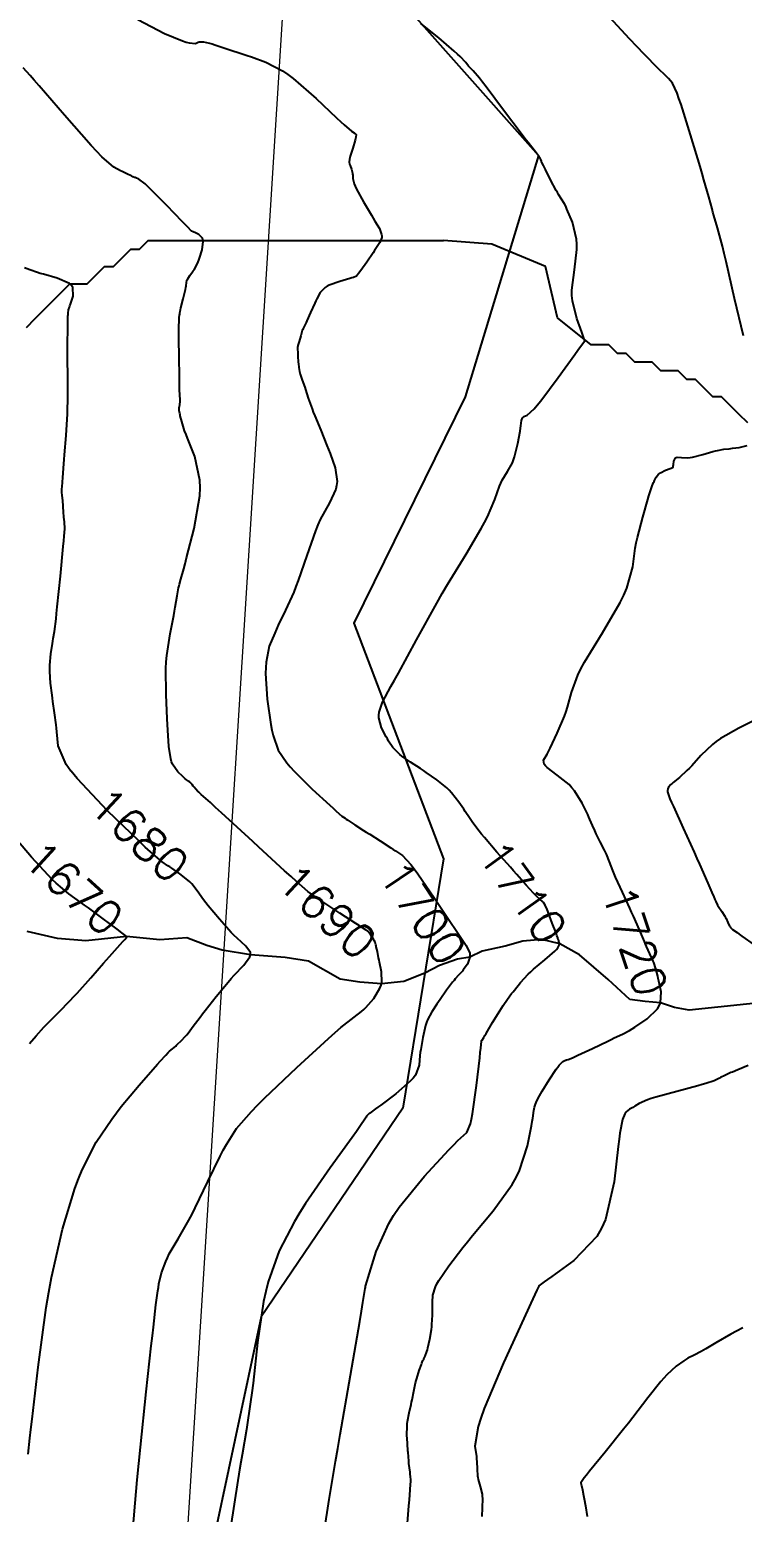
# Model space of a CAD drawing. Header units: metres. Extents: x 68 to 838477, y 94 to 1191015.
# Drawn here: x 837721.4 to 837803.4, y 1189594 to 1189764.5 of the extents above; entities that cross this region are included whole.
import ezdxf

# ---------------------------------------------------------------- set-up
doc = ezdxf.new("R2010")
doc.units = ezdxf.units.M
doc.header["$LTSCALE"] = 0.3
doc.layers.add('COTAS 10', color=1, linetype='Continuous')
doc.layers.add('LINEA_DE_CEROS', color=61, linetype='Continuous')
doc.layers.add('DRENAJE', color=5, linetype='Continuous', lineweight=25)
doc.layers.add('Linea_Tendencia', color=51, linetype='Continuous', lineweight=20)
doc.styles.get("Standard").update_dxf_attribs({"font": 'simplex.shx'})

msp = doc.modelspace()

# ---------------------------------------------------------------- linework, layer by layer
at = {"layer": 'COTAS 10'}
for points, elevation in [([(837803.54, 1189729.26), (837802.51, 1189733.57), (837801.54, 1189737.81), (837801.31, 1189738.74), (837801.11, 1189739.57), (837800.55, 1189741.68), (837800.13, 1189743.1), (837800.02, 1189743.48), (837799.91, 1189743.87), (837799.53, 1189745.25), (837798.98, 1189747.19), (837798.77, 1189747.92), (837798.53, 1189748.73), (837797.44, 1189752.39), (837796.34, 1189755.87), (837796.1, 1189756.57), (837795.89, 1189757.16), (837795.36, 1189758.34), (837794.89, 1189758.86), (837794.73, 1189759.03), (837794.54, 1189759.21), (837793.74, 1189759.97), (837792.05, 1189761.69), (837791.3, 1189762.49), (837790.43, 1189763.42), (837786.29, 1189767.94)], 1720), ([(837733.85, 1189765.63), (837736.91, 1189764.05), (837738.98, 1189763.2), (837739.4, 1189763.05), (837739.75, 1189762.95), (837740.49, 1189762.89), (837740.81, 1189763.04), (837740.91, 1189763.07), (837741.01, 1189763.08), (837741.41, 1189763.07), (837742.1, 1189762.91), (837742.39, 1189762.83), (837742.71, 1189762.73), (837744.22, 1189762.25), (837745.97, 1189761.66), (837746.45, 1189761.5), (837746.92, 1189761.34), (837748.6, 1189760.75), (837750.49, 1189759.75), (837751.1, 1189759.32), (837751.74, 1189758.84), (837754.36, 1189756.55), (837756.72, 1189754.33), (837757.2, 1189753.88), (837757.61, 1189753.52), (837758.44, 1189752.81), (837758.73, 1189752.61), (837758.79, 1189752.56), (837758.85, 1189752.52), (837758.96, 1189752.41), (837758.93, 1189752.11), (837758.9, 1189751.96), (837758.85, 1189751.78), (837758.58, 1189750.86), (837758.3, 1189749.93), (837758.25, 1189749.74), (837758.21, 1189749.58), (837758.16, 1189749.24), (837758.22, 1189749.02), (837758.25, 1189748.94), (837758.28, 1189748.84), (837758.42, 1189748.43), (837758.55, 1189747.97), (837758.57, 1189747.85), (837758.59, 1189747.74), (837758.58, 1189747.35), (837758.74, 1189746.73), (837758.86, 1189746.46), (837759.01, 1189746.15), (837759.82, 1189744.68), (837760.72, 1189743.14), (837760.93, 1189742.79), (837761.11, 1189742.47), (837761.64, 1189741.59), (837761.9, 1189740.93), (837761.91, 1189740.76), (837761.91, 1189740.59), (837761.7, 1189739.99), (837761.24, 1189739.3), (837761.09, 1189739.07), (837760.92, 1189738.81), (837760.19, 1189737.75), (837759.51, 1189736.79), (837759.26, 1189736.44), (837759.02, 1189736.13), (837758.67, 1189735.98), (837758.48, 1189735.92), (837758.25, 1189735.85), (837757.09, 1189735.53), (837755.88, 1189735.11), (837755.62, 1189734.98), (837755.39, 1189734.83), (837754.82, 1189734.26), (837754.44, 1189733.53), (837754.32, 1189733.28), (837754.2, 1189733.02), (837753.72, 1189731.95), (837753.3, 1189730.98), (837753.21, 1189730.79), (837753.14, 1189730.63), (837752.98, 1189730.33), (837752.87, 1189730.12), (837752.83, 1189730.01), (837752.78, 1189729.88), (837752.59, 1189729.25), (837752.41, 1189728.61), (837752.37, 1189728.48), (837752.34, 1189728.37), (837752.27, 1189728.14), (837752.25, 1189728.05), (837752.24, 1189728.02), (837752.24, 1189728.01), (837752.23, 1189727.95), (837752.23, 1189727.88), (837752.23, 1189727.84), (837752.23, 1189727.81), (837752.24, 1189727.65), (837752.25, 1189727.41), (837752.25, 1189727.32), (837752.26, 1189727.23), (837752.28, 1189726.82), (837752.31, 1189726.35), (837752.32, 1189726.22), (837752.33, 1189726.09), (837752.38, 1189725.63), (837752.46, 1189725.15), (837752.5, 1189725), (837752.54, 1189724.85), (837752.74, 1189724.27), (837753, 1189723.57), (837753.08, 1189723.35), (837753.16, 1189723.1), (837753.47, 1189722.11), (837753.9, 1189720.88), (837754.04, 1189720.49), (837754.2, 1189720.08), (837754.89, 1189718.42), (837755.61, 1189716.67), (837755.79, 1189716.2), (837755.97, 1189715.73), (837756.55, 1189714.1), (837756.77, 1189712.5), (837756.72, 1189712.07), (837756.62, 1189711.63), (837755.89, 1189710.05), (837754.85, 1189708.16), (837754.57, 1189707.53), (837754.29, 1189706.85), (837753.29, 1189704.02), (837752.31, 1189701.14), (837752.05, 1189700.43), (837751.79, 1189699.77), (837750.85, 1189697.72), (837750.01, 1189695.99), (837749.8, 1189695.54), (837749.6, 1189695.09), (837748.98, 1189693.57), (837748.61, 1189691.75), (837748.57, 1189691.12), (837748.55, 1189690.43), (837748.73, 1189687.48), (837749.14, 1189684.57), (837749.27, 1189683.9), (837749.42, 1189683.3), (837750, 1189681.63), (837750.99, 1189680.16), (837751.39, 1189679.69), (837751.84, 1189679.19), (837753.92, 1189677.13), (837755.93, 1189675.29), (837756.33, 1189674.93), (837756.66, 1189674.62), (837757.33, 1189674.04), (837757.7, 1189673.78), (837757.84, 1189673.67), (837758.02, 1189673.56), (837758.81, 1189673.04), (837759.83, 1189672.39), (837760.14, 1189672.19), (837760.46, 1189671.98), (837760.54, 1189671.94), (837761.74, 1189671.18), (837762.96, 1189670.4), (837763.24, 1189670.21), (837763.51, 1189670.03), (837764.3, 1189669.49), (837765.26, 1189668.47), (837765.63, 1189667.98), (837766.05, 1189667.41), (837767.98, 1189664.61), (837769.9, 1189661.73), (837770.32, 1189661.1), (837770.69, 1189660.55), (837771.63, 1189659.16), (837772.03, 1189658.27), (837772.06, 1189658.04), (837772.06, 1189657.81), (837771.77, 1189657.01), (837771.3, 1189656.35), (837771.19, 1189656.2), (837771.08, 1189656.07), (837770.75, 1189655.73), (837770.37, 1189655.32), (837770.23, 1189655.14), (837770.07, 1189654.94), (837769.38, 1189654), (837768.63, 1189652.94), (837768.45, 1189652.67), (837768.27, 1189652.41), (837767.68, 1189651.54), (837767.19, 1189650.59), (837767.08, 1189650.28), (837766.96, 1189649.95), (837766.63, 1189648.59), (837766.4, 1189647.18), (837766.35, 1189646.83), (837766.31, 1189646.49), (837766.22, 1189645.38), (837765.79, 1189644.26), (837765.53, 1189643.91), (837765.2, 1189643.55), (837763.52, 1189642.09), (837761.81, 1189640.81), (837761.48, 1189640.56), (837761.2, 1189640.36), (837760.68, 1189639.99), (837760.54, 1189639.89), (837760.5, 1189639.85), (837760.45, 1189639.82), (837760.31, 1189639.67), (837760.18, 1189639.51), (837760.15, 1189639.47), (837760.12, 1189639.42), (837760.06, 1189639.28), (837759.4, 1189638.32), (837759.01, 1189637.76), (837758.52, 1189637.08), (837755.97, 1189633.58), (837753.15, 1189629.49), (837752.49, 1189628.43), (837751.88, 1189627.42), (837750.11, 1189624.03), (837748.85, 1189620.49), (837748.57, 1189619.38), (837748.31, 1189618.2), (837747.61, 1189613.48), (837747.11, 1189608.84), (837746.97, 1189607.72), (837746.83, 1189606.67), (837746.35, 1189603.48), (837745.86, 1189600.58), (837745.71, 1189599.72), (837745.57, 1189598.84), (837745.01, 1189595.42), (837744.45, 1189591.7)], 1700), ([(837755.31, 1189591.73), (837755.87, 1189595.44), (837756.6, 1189599.81), (837756.85, 1189601.3), (837757.12, 1189602.91), (837758.31, 1189609.75), (837759.38, 1189615.92), (837759.58, 1189617.11), (837759.75, 1189618.08), (837760.02, 1189619.69), (837760.03, 1189619.81), (837760.04, 1189619.84), (837760.04, 1189619.86), (837760.04, 1189619.9), (837760.05, 1189619.91), (837760.05, 1189619.91), (837760.05, 1189619.91), (837760.05, 1189619.92), (837760.05, 1189619.93), (837760.05, 1189619.93), (837760.05, 1189619.94), (837760.06, 1189619.94), (837760.06, 1189619.95), (837760.06, 1189619.96), (837760.06, 1189619.97), (837760.05, 1189619.97), (837760.05, 1189619.98), (837760.05, 1189619.98), (837760.05, 1189619.99), (837760.24, 1189620.6), (837760.36, 1189620.99), (837760.5, 1189621.46), (837761.28, 1189623.96), (837762.72, 1189627.18), (837763.28, 1189628.11), (837763.92, 1189629.06), (837766.83, 1189632.63), (837769.63, 1189635.64), (837770.2, 1189636.24), (837770.68, 1189636.73), (837771.69, 1189637.66), (837772.12, 1189638.64), (837772.25, 1189639.17), (837772.37, 1189639.8), (837772.82, 1189643.04), (837773.18, 1189646.23), (837773.25, 1189646.84), (837773.31, 1189647.34), (837773.39, 1189648.15), (837773.4, 1189648.19), (837773.4, 1189648.2), (837773.4, 1189648.21), (837773.42, 1189648.23), (837773.43, 1189648.25), (837773.44, 1189648.25), (837773.46, 1189648.27), (837773.65, 1189648.59), (837773.77, 1189648.79), (837773.91, 1189649.03), (837774.67, 1189650.29), (837775.51, 1189651.65), (837775.7, 1189651.96), (837775.88, 1189652.24), (837776.39, 1189652.99), (837776.86, 1189653.62), (837777.02, 1189653.82), (837777.18, 1189654.03), (837777.87, 1189654.89), (837778.75, 1189655.85), (837779.05, 1189656.14), (837779.36, 1189656.42), (837780.67, 1189657.52), (837781.81, 1189658.49), (837782.02, 1189658.7), (837782.18, 1189658.89), (837782.39, 1189659.36), (837782.3, 1189659.63), (837782.29, 1189659.69), (837782.27, 1189659.74), (837782.22, 1189659.88), (837782.19, 1189659.96), (837782.19, 1189659.98), (837782.18, 1189659.99), (837782.17, 1189660.02), (837782.07, 1189660.29), (837782.01, 1189660.46), (837781.93, 1189660.67), (837781.53, 1189661.73), (837781.11, 1189662.86), (837781.01, 1189663.1), (837780.93, 1189663.31), (837780.72, 1189663.8), (837780.54, 1189664.08), (837780.48, 1189664.15), (837780.42, 1189664.22), (837780.15, 1189664.43), (837779.72, 1189664.81), (837779.55, 1189664.97), (837779.37, 1189665.16), (837778.54, 1189666.08), (837777.44, 1189667.32), (837777.08, 1189667.73), (837776.71, 1189668.15), (837775.17, 1189669.9), (837773.72, 1189671.58), (837773.4, 1189671.96), (837773.12, 1189672.3), (837772.39, 1189673.26), (837771.85, 1189674.07), (837771.68, 1189674.32), (837771.5, 1189674.58), (837771.34, 1189674.82), (837770.79, 1189675.64), (837769.94, 1189676.72), (837769.68, 1189677.01), (837769.39, 1189677.28), (837768.25, 1189678.21), (837767.03, 1189679.06), (837766.7, 1189679.28), (837766.38, 1189679.5), (837765.24, 1189680.24), (837764.24, 1189680.93), (837764.01, 1189681.11), (837763.8, 1189681.3), (837763.2, 1189681.94), (837762.71, 1189682.67), (837762.57, 1189682.91), (837762.42, 1189683.16), (837761.9, 1189684.19), (837761.59, 1189685.33), (837761.58, 1189685.65), (837761.61, 1189685.97), (837762.01, 1189687.13), (837762.98, 1189688.94), (837763.38, 1189689.67), (837763.83, 1189690.49), (837765.9, 1189694.31), (837768.25, 1189698.53), (837768.88, 1189699.62), (837769.49, 1189700.67), (837771.62, 1189704.16), (837773.37, 1189707.1), (837773.75, 1189707.8), (837774.09, 1189708.46), (837774.92, 1189710.45), (837775.47, 1189711.96), (837775.62, 1189712.32), (837775.78, 1189712.65), (837776.38, 1189713.65), (837776.94, 1189714.65), (837777.07, 1189714.99), (837777.19, 1189715.35), (837777.56, 1189716.89), (837777.82, 1189718.32), (837777.87, 1189718.63), (837777.91, 1189718.9), (837778, 1189719.52), (837778.12, 1189719.84), (837778.19, 1189719.91), (837778.26, 1189719.97), (837778.63, 1189720.13), (837779.45, 1189720.86), (837779.81, 1189721.28), (837780.23, 1189721.8), (837782.22, 1189724.46), (837784.13, 1189727.1), (837784.49, 1189727.6), (837784.79, 1189728.02), (837785.27, 1189728.69), (837785.14, 1189729.11), (837785.06, 1189729.36), (837784.94, 1189729.67), (837784.34, 1189731.24), (837783.84, 1189733.29), (837783.8, 1189733.9), (837783.79, 1189734.51), (837784.07, 1189736.87), (837784.37, 1189739.2), (837784.36, 1189739.8), (837784.32, 1189740.38), (837783.85, 1189742.33), (837783.22, 1189743.85), (837783.08, 1189744.16), (837782.95, 1189744.43), (837782.61, 1189745), (837782.25, 1189745.5), (837782.12, 1189745.73), (837781.98, 1189745.98), (837781.33, 1189747.21), (837780.74, 1189748.41), (837780.62, 1189748.64), (837780.52, 1189748.84), (837780.35, 1189749.19), (837780.31, 1189749.29), (837780.3, 1189749.33), (837780.29, 1189749.37), (837780.23, 1189749.53), (837780.09, 1189749.77), (837780.03, 1189749.86), (837779.96, 1189749.97), (837779.59, 1189750.42), (837778.76, 1189751.48), (837778.39, 1189751.96), (837777.97, 1189752.52), (837775.93, 1189755.23), (837773.92, 1189757.9), (837773.51, 1189758.43), (837773.16, 1189758.88), (837772.42, 1189759.75), (837772.09, 1189760.08), (837772, 1189760.18), (837771.91, 1189760.28), (837771.6, 1189760.69), (837770.93, 1189761.39), (837770.62, 1189761.67), (837770.25, 1189762), (837768.48, 1189763.53), (837766.42, 1189765.17)], 1710), ([(837733.16, 1189590.55), (837733.8, 1189597.7), (837733.98, 1189599.6), (837734.16, 1189601.45), (837734.83, 1189607.84), (837735.41, 1189613.11), (837735.53, 1189614.26), (837735.65, 1189615.28), (837735.94, 1189617.84), (837736.15, 1189619.43), (837736.22, 1189619.84), (837736.29, 1189620.23), (837736.58, 1189621.51), (837737.06, 1189622.83), (837737.26, 1189623.24), (837737.48, 1189623.68), (837738.49, 1189625.41), (837739.73, 1189627.56), (837740.1, 1189628.25), (837740.47, 1189628.99), (837741.91, 1189632), (837743.32, 1189634.93), (837743.68, 1189635.62), (837744.04, 1189636.25), (837745.2, 1189638.09), (837746.93, 1189640.08), (837747.63, 1189640.81), (837748.43, 1189641.61), (837752.13, 1189645.14), (837755.78, 1189648.47), (837756.55, 1189649.15), (837757.21, 1189649.73), (837758.74, 1189650.92), (837759.6, 1189651.55), (837759.85, 1189651.78), (837760.1, 1189652.02), (837761.01, 1189653.07), (837761.71, 1189654.26), (837761.83, 1189654.59), (837761.91, 1189654.92), (837761.89, 1189656.13), (837761.67, 1189657.22), (837761.61, 1189657.48), (837761.56, 1189657.73), (837761.41, 1189658.47), (837761.29, 1189659.01), (837761.27, 1189659.13), (837761.24, 1189659.24), (837761.16, 1189659.52), (837761.05, 1189659.74), (837761.01, 1189659.82), (837760.96, 1189659.9), (837760.74, 1189660.24), (837760.53, 1189660.56), (837760.48, 1189660.62), (837760.44, 1189660.67), (837760.35, 1189660.78), (837760.29, 1189660.82), (837760.27, 1189660.83), (837760.24, 1189660.85), (837760.14, 1189660.91), (837759.6, 1189661.26), (837759.31, 1189661.45), (837758.94, 1189661.69), (837757.08, 1189662.89), (837755.13, 1189664.17), (837754.71, 1189664.45), (837754.34, 1189664.7), (837753.43, 1189665.35), (837752.11, 1189666.5), (837751.48, 1189667.07), (837750.73, 1189667.75), (837747.76, 1189670.48), (837747.08, 1189671.1), (837743.49, 1189674.4), (837742.79, 1189675.04), (837742.21, 1189675.58), (837741.15, 1189676.53), (837740.9, 1189676.74), (837740.83, 1189676.8), (837740.76, 1189676.87), (837740.52, 1189677.13), (837740.32, 1189677.38), (837740.27, 1189677.43), (837740.23, 1189677.49), (837740.11, 1189677.65), (837740.01, 1189677.79), (837739.97, 1189677.82), (837739.94, 1189677.85), (837739.79, 1189677.97), (837739.64, 1189678.07), (837739.6, 1189678.1), (837739.57, 1189678.12), (837739.46, 1189678.19), (837739.25, 1189678.37), (837739.15, 1189678.47), (837739.03, 1189678.58), (837738.45, 1189679.14), (837737.86, 1189679.99), (837737.74, 1189680.29), (837737.64, 1189680.62), (837737.41, 1189682.04), (837737.29, 1189683.93), (837737.26, 1189684.55), (837737.22, 1189685.23), (837737.1, 1189688.03), (837737.09, 1189690.99), (837737.13, 1189691.76), (837737.19, 1189692.5), (837737.56, 1189695), (837737.99, 1189697.1), (837738.08, 1189697.59), (837738.17, 1189698.05), (837738.39, 1189699.35), (837738.55, 1189700.29), (837738.6, 1189700.51), (837738.64, 1189700.71), (837738.8, 1189701.3), (837739.14, 1189702.48), (837739.29, 1189703.06), (837739.47, 1189703.74), (837740.33, 1189707.12), (837740.98, 1189710.88), (837741.01, 1189711.8), (837740.99, 1189712.67), (837740.4, 1189715.4), (837739.57, 1189717.48), (837739.4, 1189717.93), (837739.24, 1189718.34), (837738.9, 1189719.41), (837738.74, 1189720.06), (837738.71, 1189720.2), (837738.68, 1189720.33), (837738.63, 1189720.69), (837738.63, 1189720.95), (837738.63, 1189721.02), (837738.64, 1189721.09), (837738.68, 1189721.36), (837738.72, 1189721.7), (837738.72, 1189721.81), (837738.72, 1189721.93), (837738.69, 1189722.46), (837738.66, 1189723.09), (837738.65, 1189723.28), (837738.65, 1189723.48), (837738.64, 1189724.27), (837738.64, 1189725.23), (837738.64, 1189725.53), (837738.63, 1189725.86), (837738.61, 1189727.2), (837738.58, 1189728.55), (837738.58, 1189728.9), (837738.58, 1189729.22), (837738.58, 1189730.28), (837738.6, 1189731.08), (837738.61, 1189731.24), (837738.62, 1189731.37), (837738.64, 1189731.65), (837738.67, 1189731.75), (837738.67, 1189731.77), (837738.68, 1189731.79), (837738.68, 1189731.83), (837738.74, 1189732.1), (837738.78, 1189732.26), (837738.82, 1189732.47), (837739.08, 1189733.51), (837739.34, 1189734.58), (837739.39, 1189734.81), (837739.42, 1189735), (837739.47, 1189735.4), (837739.51, 1189735.64), (837739.55, 1189735.72), (837739.6, 1189735.81), (837739.85, 1189736.2), (837740.16, 1189736.62), (837740.24, 1189736.74), (837740.32, 1189736.85), (837740.57, 1189737.26), (837740.81, 1189737.79), (837740.88, 1189737.98), (837740.96, 1189738.2), (837741.24, 1189739.16), (837741.37, 1189740.1), (837741.35, 1189740.3), (837741.3, 1189740.48), (837740.89, 1189740.92), (837740.4, 1189741.15), (837740.31, 1189741.2), (837740.22, 1189741.24), (837740.05, 1189741.32), (837739.57, 1189741.8), (837739.29, 1189742.08), (837738.95, 1189742.43), (837737.21, 1189744.24), (837735.4, 1189746.07), (837735.02, 1189746.43), (837734.7, 1189746.73), (837733.96, 1189747.29), (837733.62, 1189747.42), (837733.54, 1189747.46), (837733.47, 1189747.48), (837733.3, 1189747.56), (837733.13, 1189747.65), (837733.07, 1189747.68), (837733, 1189747.71), (837732.67, 1189747.85), (837732.2, 1189748.08), (837732.04, 1189748.16), (837731.86, 1189748.25), (837731.1, 1189748.66), (837729.71, 1189749.86), (837729.14, 1189750.45), (837728.48, 1189751.16), (837725.43, 1189754.63), (837722.52, 1189758.03), (837721.95, 1189758.68), (837721.48, 1189759.21), (837720.65, 1189760.09)], 1690), ([(837721.24, 1189600.65), (837721.45, 1189602.5), (837721.56, 1189603.48), (837721.7, 1189604.67), (837722.39, 1189610.65), (837723.33, 1189617.54), (837723.63, 1189619.3), (837723.94, 1189620.99), (837725.19, 1189626.55), (837726.6, 1189631.2), (837727.02, 1189632.32), (837727.45, 1189633.37), (837729.08, 1189636.55), (837730.88, 1189639.2), (837731.4, 1189639.91), (837731.94, 1189640.62), (837734, 1189643.1), (837736.13, 1189645.51), (837736.43, 1189645.85), (837737.06, 1189646.56), (837737.33, 1189646.85), (837737.42, 1189646.93), (837737.5, 1189647.01), (837737.84, 1189647.28), (837738.21, 1189647.59), (837738.32, 1189647.69), (837738.43, 1189647.79), (837738.86, 1189648.19), (837739.35, 1189648.71), (837739.5, 1189648.88), (837739.65, 1189649.07), (837740.24, 1189649.86), (837741.03, 1189650.92), (837741.3, 1189651.28), (837741.6, 1189651.67), (837742.87, 1189653.29), (837744.23, 1189654.95), (837744.58, 1189655.35), (837744.93, 1189655.73), (837746.07, 1189656.9), (837746.75, 1189657.85), (837746.8, 1189658.09), (837746.8, 1189658.33), (837746.28, 1189659.09), (837745.27, 1189659.99), (837744.95, 1189660.31), (837744.61, 1189660.66), (837743.25, 1189662.17), (837741.96, 1189663.7), (837741.67, 1189664.07), (837741.41, 1189664.41), (837740.69, 1189665.43), (837740.06, 1189666.25), (837739.85, 1189666.47), (837739.62, 1189666.68), (837738.7, 1189667.4), (837737.77, 1189668.03), (837737.54, 1189668.19), (837737.32, 1189668.33), (837736.65, 1189668.77), (837735.33, 1189669.91), (837734.7, 1189670.48), (837733.96, 1189671.18), (837730.36, 1189674.63), (837726.86, 1189678.34), (837726.18, 1189679.19), (837726.16, 1189679.21), (837725.63, 1189679.96), (837724.68, 1189682.12), (837724.55, 1189683.71), (837724.5, 1189684.13), (837724.46, 1189684.53), (837724.28, 1189685.9), (837724.09, 1189687.21), (837724.04, 1189687.58), (837723.99, 1189687.95), (837723.82, 1189689.32), (837723.72, 1189690.68), (837723.72, 1189691.04), (837723.73, 1189691.41), (837723.86, 1189692.71), (837724.04, 1189693.88), (837724.09, 1189694.17), (837724.13, 1189694.44), (837724.27, 1189695.28), (837724.45, 1189696.71), (837724.52, 1189697.35), (837724.59, 1189698.09), (837724.95, 1189701.64), (837725.28, 1189705.05), (837725.34, 1189705.7), (837725.39, 1189706.23), (837725.46, 1189707.06), (837725.45, 1189707.07), (837725.45, 1189707.08), (837725.45, 1189707.08), (837725.45, 1189707.1), (837725.46, 1189707.14), (837725.46, 1189707.15), (837725.46, 1189707.17), (837725.46, 1189707.23), (837725.46, 1189707.38), (837725.45, 1189707.44), (837725.44, 1189707.51), (837725.41, 1189707.86), (837725.35, 1189708.41), (837725.33, 1189708.61), (837725.32, 1189708.82), (837725.25, 1189709.78), (837725.18, 1189710.66), (837725.17, 1189710.83), (837725.16, 1189710.97), (837725.12, 1189711.22), (837725.11, 1189711.51), (837725.12, 1189711.68), (837725.14, 1189711.89), (837725.23, 1189712.99), (837725.36, 1189714.55), (837725.4, 1189715.06), (837725.44, 1189715.59), (837725.61, 1189717.8), (837725.75, 1189720.29), (837725.77, 1189721), (837725.79, 1189721.73), (837725.79, 1189724.44), (837725.75, 1189726.76), (837725.75, 1189727.24), (837725.75, 1189727.66), (837725.76, 1189728.55), (837725.78, 1189729.13), (837725.79, 1189729.34), (837725.79, 1189729.57), (837725.81, 1189730.58), (837725.82, 1189731.53), (837725.83, 1189731.73), (837725.84, 1189731.89), (837725.87, 1189732.24), (837725.98, 1189732.57), (837726.04, 1189732.73), (837726.1, 1189732.92), (837726.43, 1189733.84), (837726.38, 1189734.83), (837726.22, 1189735.06), (837725.98, 1189735.27), (837724.59, 1189735.89), (837723, 1189736.34), (837722.64, 1189736.45), (837722.31, 1189736.55), (837721.42, 1189736.87), (837720.83, 1189737.1)], 1680), ([(837764.75, 1189591.25), (837765.04, 1189594.72), (837765.09, 1189595.41), (837765.14, 1189595.99), (837765.23, 1189597.15), (837765.25, 1189597.53), (837765.25, 1189597.63), (837765.25, 1189597.73), (837765.23, 1189598.05), (837765.19, 1189598.38), (837765.18, 1189598.49), (837765.17, 1189598.6), (837765.11, 1189599.07), (837765.05, 1189599.57), (837765.04, 1189599.71), (837765.02, 1189599.86), (837764.98, 1189600.38), (837764.95, 1189600.83), (837764.94, 1189600.93), (837764.93, 1189601.02), (837764.91, 1189601.26), (837764.89, 1189601.61), (837764.88, 1189601.76), (837764.87, 1189601.95), (837764.82, 1189602.83), (837764.83, 1189603.86), (837764.85, 1189604.15), (837764.88, 1189604.43), (837765.06, 1189605.41), (837765.29, 1189606.38), (837765.34, 1189606.65), (837765.4, 1189606.92), (837765.6, 1189607.89), (837765.81, 1189608.85), (837765.88, 1189609.11), (837765.95, 1189609.37), (837766.23, 1189610.27), (837766.48, 1189610.98), (837766.53, 1189611.12), (837766.57, 1189611.23), (837766.65, 1189611.42), (837766.71, 1189611.51), (837766.74, 1189611.56), (837766.77, 1189611.62), (837766.92, 1189611.94), (837767.11, 1189612.47), (837767.16, 1189612.67), (837767.22, 1189612.89), (837767.44, 1189613.87), (837767.62, 1189614.99), (837767.66, 1189615.29), (837767.69, 1189615.58), (837767.74, 1189616.64), (837767.75, 1189617.62), (837767.75, 1189617.87), (837767.76, 1189618.12), (837767.79, 1189618.93), (837768.1, 1189619.91), (837768.27, 1189620.25), (837768.49, 1189620.64), (837769.62, 1189622.3), (837771.24, 1189624.43), (837771.78, 1189625.09), (837772.35, 1189625.8), (837774.72, 1189628.64), (837776.91, 1189631.66), (837777.37, 1189632.47), (837777.77, 1189633.28), (837778.7, 1189636.11), (837779.13, 1189638.42), (837779.21, 1189638.9), (837779.28, 1189639.3), (837779.42, 1189640.16), (837779.49, 1189640.55), (837779.53, 1189640.67), (837779.56, 1189640.78), (837779.72, 1189641.22), (837780.06, 1189641.86), (837780.2, 1189642.12), (837780.37, 1189642.4), (837781.16, 1189643.69), (837781.98, 1189644.93), (837782.16, 1189645.18), (837782.32, 1189645.39), (837782.76, 1189645.81), (837783.05, 1189645.95), (837783.11, 1189645.98), (837783.18, 1189646), (837783.35, 1189646.05), (837783.87, 1189646.25), (837784.15, 1189646.38), (837784.48, 1189646.53), (837786.15, 1189647.32), (837787.92, 1189648.17), (837788.31, 1189648.35), (837788.67, 1189648.52), (837789.6, 1189648.94), (837790.43, 1189649.38), (837790.72, 1189649.56), (837791.04, 1189649.77), (837792.43, 1189650.71), (837793.63, 1189651.87), (837793.84, 1189652.21), (837793.99, 1189652.55), (837794.07, 1189653.84), (837793.8, 1189655.06), (837793.73, 1189655.36), (837793.66, 1189655.63), (837793.43, 1189656.47), (837793.2, 1189657.18), (837793.13, 1189657.37), (837793.05, 1189657.55), (837792.76, 1189658.21), (837792.39, 1189659.02), (837792.27, 1189659.3), (837792.13, 1189659.61), (837791.56, 1189660.94), (837790.87, 1189662.51), (837790.66, 1189662.98), (837790.45, 1189663.46), (837789.6, 1189665.3), (837788.82, 1189667.01), (837788.65, 1189667.41), (837788.5, 1189667.77), (837788.1, 1189668.79), (837787.77, 1189669.64), (837787.66, 1189669.88), (837787.65, 1189669.9), (837787.54, 1189670.13), (837787.06, 1189671.09), (837786.6, 1189671.98), (837786.5, 1189672.19), (837786.41, 1189672.39), (837786.16, 1189672.97), (837785.87, 1189673.65), (837785.75, 1189673.91), (837785.62, 1189674.2), (837784.98, 1189675.52), (837784.08, 1189676.95), (837783.78, 1189677.3), (837783.46, 1189677.65), (837782.1, 1189678.74), (837780.94, 1189679.61), (837780.74, 1189679.81), (837780.6, 1189679.99), (837780.53, 1189680.48), (837780.94, 1189681.17), (837781.1, 1189681.48), (837781.29, 1189681.84), (837782.11, 1189683.57), (837782.95, 1189685.54), (837783.13, 1189686.06), (837783.3, 1189686.55), (837783.74, 1189688.23), (837784.47, 1189690.25), (837784.83, 1189690.96), (837785.25, 1189691.74), (837787.32, 1189695.12), (837789.36, 1189698.61), (837789.78, 1189699.45), (837790.12, 1189700.25), (837790.78, 1189702.69), (837791.08, 1189704.85), (837791.2, 1189705.47), (837791.33, 1189706.09), (837791.94, 1189708.43), (837792.52, 1189710.44), (837792.65, 1189710.85), (837792.76, 1189711.21), (837793.02, 1189712.01), (837793.19, 1189712.41), (837793.24, 1189712.52), (837793.29, 1189712.63), (837793.47, 1189713), (837793.76, 1189713.35), (837793.87, 1189713.44), (837793.99, 1189713.52), (837794.56, 1189713.8), (837795.09, 1189714.01), (837795.19, 1189714.04), (837795.27, 1189714.08), (837795.4, 1189714.13), (837795.4, 1189714.13), (837795.4, 1189714.14), (837795.41, 1189714.14), (837795.41, 1189714.14), (837795.41, 1189714.14), (837795.42, 1189714.15), (837795.42, 1189714.16), (837795.42, 1189714.16), (837795.42, 1189714.19), (837795.45, 1189714.32), (837795.46, 1189714.39), (837795.47, 1189714.47), (837795.53, 1189714.87), (837795.71, 1189715.24), (837795.79, 1189715.29), (837795.89, 1189715.33), (837796.39, 1189715.28), (837797.12, 1189715.23), (837797.38, 1189715.26), (837797.65, 1189715.3), (837798.84, 1189715.61), (837800.02, 1189715.96), (837800.29, 1189716.03), (837800.54, 1189716.09), (837801.26, 1189716.22), (837801.88, 1189716.28), (837802.06, 1189716.3), (837802.26, 1189716.33), (837803.04, 1189716.44), (837803.95, 1189716.65)], 1720), ([(837804.99, 1189685.14), (837803.01, 1189684.14), (837800.9, 1189682.94), (837800.4, 1189682.6), (837799.95, 1189682.26), (837798.61, 1189680.99), (837797.57, 1189679.82), (837797.3, 1189679.54), (837797.03, 1189679.28), (837796.15, 1189678.47), (837795.45, 1189677.89), (837795.3, 1189677.76), (837795.18, 1189677.65), (837794.92, 1189677.36), (837794.83, 1189677.17), (837794.81, 1189677.11), (837794.8, 1189677.05), (837794.78, 1189676.81), (837795.07, 1189676.02), (837795.24, 1189675.61), (837795.46, 1189675.12), (837796.58, 1189672.66), (837797.86, 1189669.87), (837798.18, 1189669.17), (837798.48, 1189668.5), (837799.43, 1189666.33), (837799.9, 1189665.23), (837800.11, 1189664.75), (837800.24, 1189664.45), (837800.34, 1189664.2), (837800.52, 1189663.8), (837800.61, 1189663.67), (837801.03, 1189663.06), (837801.37, 1189662.53), (837801.45, 1189662.39), (837801.52, 1189662.25), (837801.74, 1189661.79), (837801.92, 1189661.39), (837801.98, 1189661.3), (837802.04, 1189661.22), (837802.26, 1189661), (837802.79, 1189660.63), (837803.04, 1189660.45), (837803.33, 1189660.24), (837804.76, 1189659.22)], 1730), ([(837721.4, 1189647.89), (837722.15, 1189648.76), (837723.06, 1189649.75), (837723.33, 1189650.04), (837723.62, 1189650.34), (837724.76, 1189651.5), (837726.07, 1189652.83), (837726.46, 1189653.25), (837726.86, 1189653.69), (837728.44, 1189655.44), (837729.92, 1189657.12), (837730.27, 1189657.52), (837730.59, 1189657.88), (837731.51, 1189658.92), (837732.13, 1189659.61), (837732.25, 1189659.74), (837732.35, 1189659.85), (837732.56, 1189660.06), (837732.6, 1189660.11), (837732.6, 1189660.13), (837732.6, 1189660.14), (837732.55, 1189660.2), (837732.47, 1189660.25), (837732.44, 1189660.28), (837732.42, 1189660.3), (837732.31, 1189660.39), (837731.87, 1189660.74), (837731.64, 1189660.92), (837731.34, 1189661.14), (837729.88, 1189662.23), (837728.17, 1189663.49), (837727.74, 1189663.8), (837727.31, 1189664.11), (837725.91, 1189665.11), (837724.45, 1189666.32), (837724, 1189666.75), (837723.53, 1189667.23), (837721.63, 1189669.33), (837719.91, 1189671.35)], 1670), ([(837804.06, 1189645.37), (837802.87, 1189644.86), (837802.25, 1189644.6), (837802.09, 1189644.53), (837801.93, 1189644.46), (837801.39, 1189644.21), (837800.89, 1189643.97), (837800.76, 1189643.9), (837800.62, 1189643.83), (837800.14, 1189643.6), (837799.2, 1189643.27), (837798.77, 1189643.15), (837798.27, 1189643.01), (837795.85, 1189642.37), (837793.43, 1189641.71), (837792.92, 1189641.56), (837792.49, 1189641.41), (837791.52, 1189640.98), (837791.04, 1189640.67), (837790.92, 1189640.59), (837790.8, 1189640.52), (837790.4, 1189640.32), (837790.04, 1189640.04), (837789.95, 1189639.93), (837789.87, 1189639.79), (837789.6, 1189639.15), (837789.31, 1189637.59), (837789.21, 1189636.88), (837789.11, 1189636.04), (837788.66, 1189631.99), (837787.64, 1189627.65), (837787.18, 1189626.63), (837786.64, 1189625.68), (837784.01, 1189622.92), (837781.48, 1189621.1), (837781, 1189620.75), (837780.61, 1189620.47), (837779.99, 1189620.02), (837779.98, 1189620.01), (837779.98, 1189620), (837779.98, 1189620), (837779.98, 1189620), (837779.98, 1189619.99), (837779.97, 1189619.99), (837779.97, 1189619.99), (837779.94, 1189619.91), (837779.92, 1189619.87), (837779.9, 1189619.81), (837779.76, 1189619.52), (837779.07, 1189618.01), (837778.7, 1189617.19), (837775.94, 1189611.15), (837773.71, 1189605.92), (837773.31, 1189604.81), (837772.99, 1189603.85), (837772.62, 1189601.58), (837772.8, 1189600.39), (837772.83, 1189600.09), (837772.85, 1189599.81), (837772.88, 1189598.95), (837772.92, 1189598.18), (837772.95, 1189597.96), (837772.99, 1189597.74), (837773.22, 1189596.94), (837773.45, 1189596.07), (837773.48, 1189595.81), (837773.5, 1189595.54), (837773.48, 1189594.49), (837773.43, 1189593.48)], 1730), ([(837803.44, 1189615.2), (837802.71, 1189614.81), (837802.07, 1189614.45), (837800.33, 1189613.45), (837799.19, 1189612.76), (837798.91, 1189612.6), (837798.65, 1189612.46), (837797.86, 1189612.06), (837797.13, 1189611.68), (837796.91, 1189611.54), (837796.68, 1189611.4), (837795.79, 1189610.77), (837794.72, 1189609.78), (837794.37, 1189609.41), (837794.01, 1189609), (837792.54, 1189607.14), (837790.81, 1189604.89), (837790.29, 1189604.22), (837789.74, 1189603.53), (837787.62, 1189600.9), (837785.82, 1189598.69), (837785.48, 1189598.26), (837785.21, 1189597.92), (837784.8, 1189597.35), (837784.85, 1189597.21), (837784.87, 1189597.14), (837784.9, 1189597.04), (837785, 1189596.56), (837785.12, 1189595.91), (837785.16, 1189595.72), (837785.19, 1189595.51), (837785.34, 1189594.71), (837785.54, 1189593.49)], 1740)]:
    msp.add_lwpolyline(points, dxfattribs=dict(at, elevation=elevation))
at = {"layer": 'DRENAJE'}
for p, q in [((837724.63, 1189659.95), (837721.12, 1189660.76)), ((837727.86, 1189659.68), (837724.63, 1189659.95)), ((837732.57, 1189660.17), (837727.86, 1189659.68)), ((837736.37, 1189659.82), (837732.57, 1189660.17)), ((837739.49, 1189660.04), (837736.37, 1189659.82)), ((837741.78, 1189659.17), (837739.49, 1189660.04)), ((837780.32, 1189659.84), (837778.15, 1189659.67)), ((837782.39, 1189659.36), (837780.32, 1189659.84)), ((837743.56, 1189658.6), (837741.78, 1189659.17)), ((837746.8, 1189658.09), (837743.56, 1189658.6)), ((837750.82, 1189657.78), (837746.8, 1189658.09)), ((837773.48, 1189658.52), (837772.06, 1189657.81)), ((837776.11, 1189659.06), (837773.48, 1189658.52)), ((837778.15, 1189659.67), (837776.11, 1189659.06)), ((837784.65, 1189658.08), (837782.39, 1189659.36)), ((837787.96, 1189655.24), (837784.65, 1189658.08)), ((837753.5, 1189657.34), (837750.82, 1189657.78)), ((837757.12, 1189655.3), (837753.5, 1189657.34)), ((837768.56, 1189656.85), (837766.87, 1189655.96)), ((837770.63, 1189657.57), (837768.56, 1189656.85)), ((837772.06, 1189657.81), (837770.63, 1189657.57)), ((837759.41, 1189654.93), (837757.12, 1189655.3)), ((837761.87, 1189654.76), (837759.41, 1189654.93)), ((837764.47, 1189655), (837761.87, 1189654.76)), ((837766.87, 1189655.96), (837764.47, 1189655)), ((837790.46, 1189652.96), (837787.96, 1189655.24)), ((837792.22, 1189652.71), (837790.46, 1189652.96)), ((837793.99, 1189652.55), (837792.22, 1189652.71)), ((837795.6, 1189652.04), (837793.99, 1189652.55)), ((837797.29, 1189651.7), (837795.6, 1189652.04)), ((837807.16, 1189652.76), (837797.29, 1189651.7))]:
    msp.add_line(p, q, dxfattribs=at)
for points in [[(837721.04, 1189730.24, 0), (837722.04, 1189731.24, 0), (837723.04, 1189732.24, 0), (837724.04, 1189733.24, 0), (837725.04, 1189734.24, 0), (837726.04, 1189735.24, 0), (837728.04, 1189735.24, 0), (837729.04, 1189736.24, 0), (837730.04, 1189737.24, 0), (837731.04, 1189737.24, 0), (837732.04, 1189738.24, 0), (837733.04, 1189739.24, 0), (837734.04, 1189739.24, 0), (837735.04, 1189740.24, 0), (837741.03, 1189740.24, 0), (837769.02, 1189740.24, 0)], [(837803.01, 1189720.25, 0), (837802.01, 1189721.25, 0), (837801.01, 1189722.25, 0), (837800.01, 1189722.25, 0), (837799.01, 1189723.25, 0), (837798.01, 1189724.25, 0), (837797.02, 1189724.25, 0), (837796.02, 1189725.25, 0), (837794.02, 1189725.25, 0), (837793.02, 1189726.24, 0), (837791.02, 1189726.24, 0), (837790.02, 1189727.24, 0), (837789.02, 1189727.24, 0), (837788.02, 1189728.24, 0), (837786.02, 1189728.24, 0), (837782.12, 1189731.33, 0), (837780.77, 1189737.24, 0), (837774.57, 1189739.79, 0), (837769.02, 1189740.24, 0)], [(837804.01, 1189719.25, 0), (837803.01, 1189720.25, 0)]]:
    msp.add_polyline3d(points, dxfattribs=at)
at = {"layer": 'LINEA_DE_CEROS'}
msp.add_lwpolyline([(837760.7, 1189771.69), (837779.94, 1189749.99), (837771.51, 1189722.24), (837758.69, 1189696.23), (837769.03, 1189669.13), (837764.36, 1189640.44), (837748.05, 1189616.45), (837742, 1189588.09), (837732.54, 1189560.68), (837724.96, 1189532.91), (837729.69, 1189504.3), (837736.29, 1189476.06), (837737.58, 1189447.09), (837729.61, 1189419.21), (837725.28, 1189390.53), (837726.15, 1189361.77), (837723.73, 1189332.87)], dxfattribs=at)
at = {"layer": 'Linea_Tendencia', "elevation": 1705.28}
msp.add_lwpolyline([(838041.85, 1190952.65), (838036.74, 1190647.96, 0.047448), (838038.43, 1190626.33), (838092.2, 1190318.42), (838105.06, 1190244.77, -0.677898), (837923.79, 1190133.09), (837840.86, 1190194.75, 0.749125), (837665.3, 1190062.22), (837745.55, 1189850.11, -0.106451), (837752.74, 1189802.4), (837723.49, 1189335.31)], format="xyb", dxfattribs=at)

# ---------------------------------------------------------------- texts
at = {"layer": 'COTAS 10', "char_height": 3.8, "attachment_point": 7}
for s, insert, rotation in [('1680', (837727.97, 1189674.93, 1680), 316.9957), ('1670', (837720.38, 1189668.78, 1670), 317.4067), ('1710', (837772.8, 1189669.5, 1710), 305.5477), ('1690', (837749.6, 1189666.15, 1690), 316.8389), ('1700', (837761.4, 1189667.28, 1700), 304.09), ('1720', (837787.18, 1189665.29, 1720), 288.3583)]:
    msp.add_mtext(s, dxfattribs=dict(at, insert=insert, rotation=rotation))

doc.saveas('drawing.dxf')
